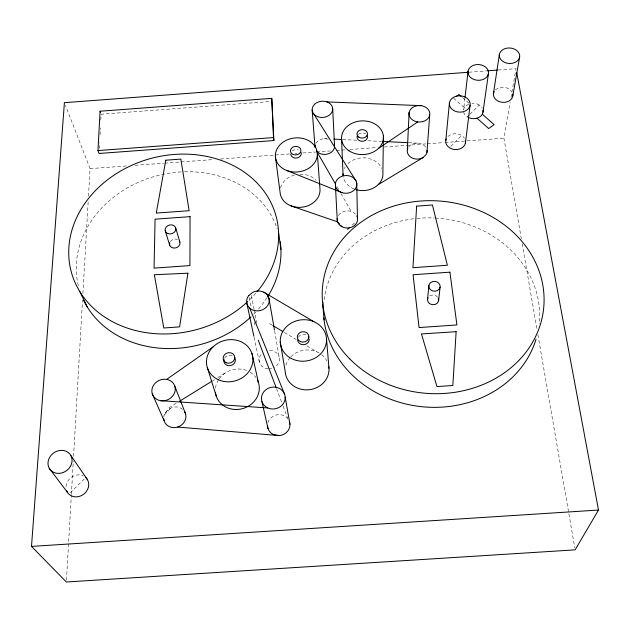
<?xml version="1.0" encoding="UTF-8"?>
<svg xmlns="http://www.w3.org/2000/svg" width="630" height="630" viewBox="0 0 630 630"><rect width="100%" height="100%" fill="white"/><g stroke="black" fill="none" stroke-linecap="round" stroke-linejoin="round"><path stroke-width="0.47" stroke-dasharray="3.15 2.36" d="M99.304 148.57L99.619 142.679M100.036 134.828L100.398 127.953M100.808 120.102L101.123 114.211L271.176 101.469M66.473 580.033L71.316 495.59M71.371 494.605L73.285 461.223M73.568 456.317L82.522 300.195M82.916 293.328L88.153 202.009M88.491 196.119L90.066 168.627L65.473 105.423M464.948 98.099L463.609 109.675A9.789 7.678 3.5 0 1 464.294 107.761L465.594 106.068L468.885 104.092M521.356 238.92L503.929 138.175L510.127 102.462M510.969 97.634L515.994 68.678L498.362 70.009M182.668 409.366A11.285 10.159 -25.1 0 0 172.014 407.492L167.052 410.5L164.147 415.32A11.285 10.159 -25.1 0 0 163.8 417.115M164.343 414.879L171.447 407.752M450.804 146.38L461.719 135.513M467.263 116.896L469.255 114.92M469.925 114.258L479.241 105.037A9.789 7.678 3.5 0 1 482.344 108.281M70.221 492.81L85.759 477.532M165.273 412.752L169.785 408.508M352.099 225.201L356.163 221.532M168.824 407.894L176.29 403.271M212.79 380.67L214.444 379.646M217.767 377.591L226.06 372.448M468.972 72.214L486.604 70.891M90.066 168.627L127.339 165.887M135.182 165.312L163.619 163.217M164.603 163.146L213.641 159.54M220.508 159.028L290.139 153.909M295.037 153.547L296.998 153.405M302.88 152.972L315.63 152.035M316.614 151.956L330.341 150.948M336.231 150.515L346.035 149.798M349.957 149.507L377.417 147.483M384.284 146.979L426.455 143.876M427.431 143.805L444.111 142.577M445.087 142.506L503.929 138.175M316.047 143.231A9.796 7.906 -4.3 0 1 324.174 138.655L328.403 139.143M324.174 138.655L326.97 138.789M342.586 139.537L357.218 140.246M367.952 140.758L381.615 141.411M408.941 142.727L418.698 143.191M479.272 105.052L477.075 103.989A9.789 7.678 3.5 0 0 472.083 103.336M269.482 323.552L271.979 325.041M284.476 332.498L296.139 339.46M306.967 345.925L316.961 351.886M462.514 97.587L468.909 103.155M453.592 98.217L466.066 109.14M288.178 419.139L286.288 417.115A11.277 10.466 -13.3 0 0 267.781 423.14M337.074 186.756L339.034 190.165M340.995 193.575L351.288 211.459M276.546 388.671L282.744 405.137M283.091 406.051L287.571 417.942M254.063 337.223L259.371 362.155M249.189 297.47L251.331 307.826M254.252 321.946L255.229 326.655M251.291 295.431L253.969 308.645M254.158 309.59L256.835 322.804M274.633 330.955L279.169 357.052A10.23 9.19 -11.6 0 1 274.176 367.55M522.191 243.763L537.099 329.97M537.933 334.814L574.788 547.919M285.894 365.18A21.963 19.924 -7.2 0 1 290.273 357.462M290.895 356.8A21.963 19.924 -7.2 0 1 320.19 353.635M321.654 354.698A21.963 19.924 -7.2 0 1 326.797 360.754M298.281 337.263A5.796 5.182 -7.1 0 1 307.306 335.57M269.514 350.406A10.23 9.19 -11.6 0 1 279.177 357.084M271.688 368.518A10.23 9.19 -11.6 0 1 269.034 368.881M268.144 368.857A10.23 9.19 -11.6 0 1 259.623 362.943A10.23 9.19 -11.6 0 1 262.269 353.217M215.507 387.891A22.152 20.073 -16.7 0 1 218.169 380.292M219.177 378.756A22.152 20.073 -16.7 0 1 247.858 370.968M250.268 372.243A22.152 20.073 -16.7 0 1 256.064 377.716M224.556 358.147A5.851 5.221 -15.9 0 1 232.439 355.682M354.257 189.024A19.955 16.364 -1.9 0 1 343.326 177.211M344.256 168.785A19.955 16.364 -1.9 0 1 345.075 167.21M347.933 163.635A19.955 16.364 -1.9 0 1 381.764 168.454M358.297 134.395A5.245 4.213 -2.2 0 1 365.676 133.851M280.547 187.764A20.026 16.553 -6 0 1 295.659 174.746M299.943 174.203A20.026 16.553 -6 0 1 316.181 180.463M292.147 151.074A5.26 4.26 -6.1 0 1 298.431 149.94M408.5 147.129A9.922 8.009 1.2 0 1 417.414 143.089A9.922 8.009 1.2 0 1 426.061 147.617M338.365 215.578A10.206 8.576 -2.7 0 1 355.47 214.09M495.377 89.972A9.749 7.552 4.7 0 1 511.71 91.523M469.468 117.975A9.789 7.678 3.5 0 1 463.585 111.675M447.859 136.553A9.93 7.938 3.2 0 1 459.53 134.426L461.751 135.529A9.93 7.938 3.2 0 1 464.475 138.238M66 486.565A11.875 10.474 -37.2 0 1 83.538 475.981M170.242 241.652A5.308 4.434 -15.4 0 1 177.424 239.502M429.817 295.872A5.568 4.843 5.6 0 1 437.574 297.116M323.639 305.109A108.187 94.594 5.8 0 1 415.131 218.618M417.021 218.429A108.187 94.594 5.8 0 1 434.353 218.004M435.322 218.051A108.187 94.594 5.8 0 1 539.138 323.97M267.089 297.628A103.47 87.129 -15.7 0 1 258.387 309.188M255.756 312.094A103.47 87.129 -15.7 0 1 253.701 314.22M78.372 285.697A103.47 87.129 -15.7 0 1 183.582 171.801M184.566 171.769A103.47 87.129 -15.7 0 1 277.216 228.832M255.796 293.249A106.116 88.57 -15.5 0 1 249.118 300.274"/><path stroke-width="0.94" d="M383.394 136.017L382.875 172.612A19.955 16.364 -1.9 0 1 355.863 189.575M407.366 149.743L409.106 112.416M97.973 150.57L100.083 111.219L271.766 98.343L273.892 140.545L99.044 153.476L97.973 150.57L273.499 137.576L273.892 140.545M378.205 184.637L423.013 157.602L426.242 154.389L426.967 152.381L429.699 115.085A10.419 8.237 0.8 0 0 415.603 106.092A10.419 8.237 0.8 0 0 412.878 120.18A10.419 8.237 0.8 0 0 429.699 115.085M516.71 72.544L598.5 510.048L575.127 549.856L66.355 581.994L31.5 546.407L64.402 102.674L467.995 72.292M427.597 298.982L428.849 285.406M445.812 140.269L449.466 102.58M438.59 300.738L440.094 287.185A5.694 4.922 5.2 0 0 432.401 281.673A5.694 4.922 5.2 0 0 430.912 290.068A5.694 4.922 5.2 0 0 440.094 287.185M465.066 97.13L468.082 71.096M465.444 142.963L470.098 105.297A10.426 8.166 2.8 0 0 455.868 96.327A10.426 8.166 2.8 0 0 453.364 110.289A10.426 8.166 2.8 0 0 470.098 105.297M482.99 112.242L488.423 73.678A10.277 7.883 3.1 0 0 474.319 65.04A10.277 7.883 3.1 0 0 471.996 78.537A10.277 7.883 3.1 0 0 488.423 73.678M493.463 93.516L499.362 54.432M512.788 96.028L519.648 56.952A10.23 7.749 4.2 0 0 505.465 48.479A10.23 7.749 4.2 0 0 503.386 61.748A10.23 7.749 4.2 0 0 519.648 56.952M349.39 227.65L347.563 229.446M166.659 379.394L213.129 346.862M455.892 96.618L458.963 94.492L461.089 96.343M378.488 148.42L417.761 121.913M179.613 401.216L211.956 381.182M423.013 157.602L420.73 158.595A9.922 8.009 1.2 0 1 410.256 156.799A9.922 8.009 1.2 0 1 407.791 148.389M487.581 70.82L497.377 70.08M31.5 546.407L598.5 510.048M326.962 101.903L420.998 105.651M333.805 139.12L341.61 139.49M382.591 141.459L407.964 142.679M285.185 397.136A11.923 10.923 -12.7 0 1 267.86 407.98A11.923 10.923 -12.7 0 1 266.907 389.041A11.923 10.923 -12.7 0 1 285.185 397.136L289.95 424.258A11.277 10.466 -13.3 0 1 279.216 435.598L273.514 434.582A11.277 10.466 -13.3 0 1 267.506 425.872M160.398 400.664L267.774 407.941M177.676 427.045L279.216 435.598M290.792 205.789L337.664 221.91L339.468 223.949M286.587 170.431L341.94 192.63M263.836 292.178L313.858 321.686M272.814 325.537L282.807 331.506M85.759 477.532L85.79 477.556A11.875 10.474 -37.2 0 1 82.955 494.739A11.875 10.474 -37.2 0 1 66.457 490.282M476.981 118.196L488.707 128.536L494.133 124.701L482.32 114.164M340.68 225.304L341.885 226.666M49.211 468.263L67.197 491.967M70.773 455.388A12.569 10.954 -35.5 0 1 59.346 473.358A12.569 10.954 -35.5 0 1 49.943 456.868A12.569 10.954 -35.5 0 1 70.773 455.388L87.483 479.698M313.882 114.093L355.989 180.818M316.496 150.987L335.609 184.204M79.868 291.69L87.31 307.015M152.192 393.592L164.099 420.675M249.685 308.086L284.634 394.333M174.88 386.363A11.923 10.592 -23.8 0 1 160.477 400.68A11.923 10.592 -23.8 0 1 155.295 383.056A11.923 10.592 -23.8 0 1 174.88 386.363L185.543 413.776M258.276 340.192L276.2 387.757M100.083 111.219L100.603 112.715M335.436 185.669L337.27 220.657C338.404 226.8 345.901 229.367 351.304 227.312A10.206 8.576 -2.7 0 0 357.517 220.39L356.722 183.031M207.294 367.503L216.153 395.727M165.249 230.942L169.675 245.094M175.652 227.839L179.849 242.046M261.962 401.656L268.002 428.558M251.968 353.54L258.402 382.394M246.928 303.66L253.858 336.262M289.43 421.58L289.95 424.258M268.916 298.084L274.459 329.986M280.248 341.846L285.154 371.212A21.963 19.924 -7.2 0 0 309.133 389.734A21.963 19.924 -7.2 0 0 328.766 366.502M278.586 232.801L280.933 249.323M275.357 156.327L280.066 192.079A20.026 16.553 -6 0 0 300.99 207.309A20.026 16.553 -6 0 0 319.993 189.181L317.315 153.24A21.042 17.057 -6.1 0 0 284.855 141.057A21.042 17.057 -6.1 0 0 286.863 170.533A21.042 17.057 -6.1 0 0 317.315 153.24M322.78 304.597L324.072 319.906M326.513 338.656A23.2 20.727 -7.2 0 1 293.021 359.289A23.2 20.727 -7.2 0 1 290.643 323.45A23.2 20.727 -7.2 0 1 326.513 338.656L328.962 368.227M312.165 110.108L315.031 147.27A9.796 7.906 -4.3 0 1 315.213 145.199M332.664 108.486L334.561 145.743M271.766 98.343L273.499 137.576M341.586 139.112L343.082 175.518A19.955 16.364 -1.9 0 1 343.051 173.809M309.204 339.105A5.796 5.182 -7.1 0 1 303.707 344.689A5.796 5.182 -7.1 0 1 297.643 339.901M308.283 336.577A5.796 5.182 -7.1 0 1 308.928 337.782M257.402 379.977A22.152 20.073 -16.7 0 1 242.967 408.516A22.152 20.073 -16.7 0 1 215.444 392.293M234.596 357.454A5.851 5.221 -15.9 0 1 230.478 365.605A5.851 5.221 -15.9 0 1 223.996 359.454M184.432 411.374A11.285 10.159 -25.1 0 1 178.125 426.888A11.285 10.159 -25.1 0 1 163.784 418.918M367.203 135.623A5.245 4.213 -2.2 0 1 361.974 141.301A5.245 4.213 -2.2 0 1 357.549 135.324M427.022 150.294A9.922 8.009 1.2 0 1 426.967 152.381M334.294 144.38A9.796 7.906 -4.3 0 1 328.726 153.689A9.796 7.906 -4.3 0 1 316.638 151.113M301.014 152.334A5.26 4.26 -6.1 0 1 296.943 157.98A5.26 4.26 -6.1 0 1 290.776 154.192M337.27 220.657A10.206 8.576 -2.7 0 1 337.286 218.421M356.808 216.003A10.206 8.576 -2.7 0 1 357.509 218.153M512.765 94.051A9.749 7.552 4.7 0 1 501.913 102.265A9.749 7.552 4.7 0 1 494.117 91.633M482.997 110.234A9.789 7.678 3.5 0 1 479.202 117.251A9.789 7.678 3.5 0 1 469.468 117.975M465.476 140.892A9.93 7.938 3.2 0 1 454.616 149.53A9.93 7.938 3.2 0 1 446.213 138.931M179.329 241.007A5.308 4.434 -15.4 0 1 175.4 247.984A5.308 4.434 -15.4 0 1 169.706 242.77M438.275 298.242A5.568 4.843 5.6 0 1 432.952 304.715A5.568 4.843 5.6 0 1 428.006 297.777M536.043 339.208A108.187 94.594 5.8 0 1 422.131 406.736A108.187 94.594 5.8 0 1 323.867 317.953M280.248 241.739A103.47 87.129 -15.7 0 1 267.593 296.832M250.929 316.906A103.47 87.129 -15.7 0 1 83.57 300.195M247.755 301.565A106.116 88.57 -15.5 0 1 73.537 278.87A106.116 88.57 -15.5 0 1 191.843 154.397A106.116 88.57 -15.5 0 1 257.048 291.784M190.055 216.649L189.937 265.584L154.051 268.136L155.082 219.177L190.055 216.649M416.635 206.136L412.941 267.695L447.371 265.261L432.432 205.002L416.635 206.136M456.136 331.687L452.836 385.505L436.944 386.576L421.47 333.939L456.136 331.687M187.905 273.215L179.589 326.891L163.768 327.986L154.358 274.727L187.905 273.215M165.792 160.201L156.272 213.074L189.126 210.703L180.849 159.091L165.792 160.201M248.803 295.588L248.338 296.1A11.348 9.899 -10.9 0 0 255.615 310.755A11.348 9.899 -10.9 0 0 269.12 299.006A11.348 9.899 -10.9 0 0 252.591 292.407L248.803 295.588M449.907 272.16L413.075 274.743L419.068 327.561L456.915 324.946L449.907 272.16M315.606 115.621L313.842 114.061A10.277 8.127 -4.5 0 1 320.922 101.328A10.277 8.127 -4.5 0 1 332.262 111.376A10.277 8.127 -4.5 0 1 315.606 115.621M218.618 379.835A23.404 20.9 -15.9 0 0 252.913 358.911A23.404 20.9 -15.9 0 0 217.563 343.421A23.404 20.9 -15.9 0 0 218.618 379.835M348.981 150.775A20.971 16.852 -2.1 0 0 383.142 140.427A20.971 16.852 -2.1 0 0 355.391 121.96A20.971 16.852 -2.1 0 0 348.981 150.775M339.578 191.544A10.734 8.851 -3 0 0 356.73 185.346A10.734 8.851 -3 0 0 341.948 176.29A10.734 8.851 -3 0 0 339.578 191.544M358.801 137.135A5.26 4.221 -2.2 0 0 367.392 134.584A5.26 4.221 -2.2 0 0 360.47 129.922A5.26 4.221 -2.2 0 0 358.801 137.135M293.281 154.555A5.276 4.268 -6.1 0 0 300.959 150.263A5.276 4.268 -6.1 0 0 292.84 147.168A5.276 4.268 -6.1 0 0 293.281 154.555M300.455 341.61A5.827 5.197 -7.1 0 0 308.905 336.491A5.827 5.197 -7.1 0 0 299.935 332.616A5.827 5.197 -7.1 0 0 300.455 341.61M226.123 362.691A5.875 5.245 -15.8 0 0 234.785 357.501A5.875 5.245 -15.8 0 0 225.942 353.556A5.875 5.245 -15.8 0 0 226.123 362.691M167.73 233.541A5.426 4.497 -15.2 0 0 175.825 229.005A5.426 4.497 -15.2 0 0 167.808 225.658A5.426 4.497 -15.2 0 0 167.73 233.541M349.697 358.848A111.077 96.374 5.4 0 0 538.201 330.655A111.077 96.374 5.4 0 0 411.548 202.057A111.077 96.374 5.4 0 0 349.697 358.848"/></g></svg>
